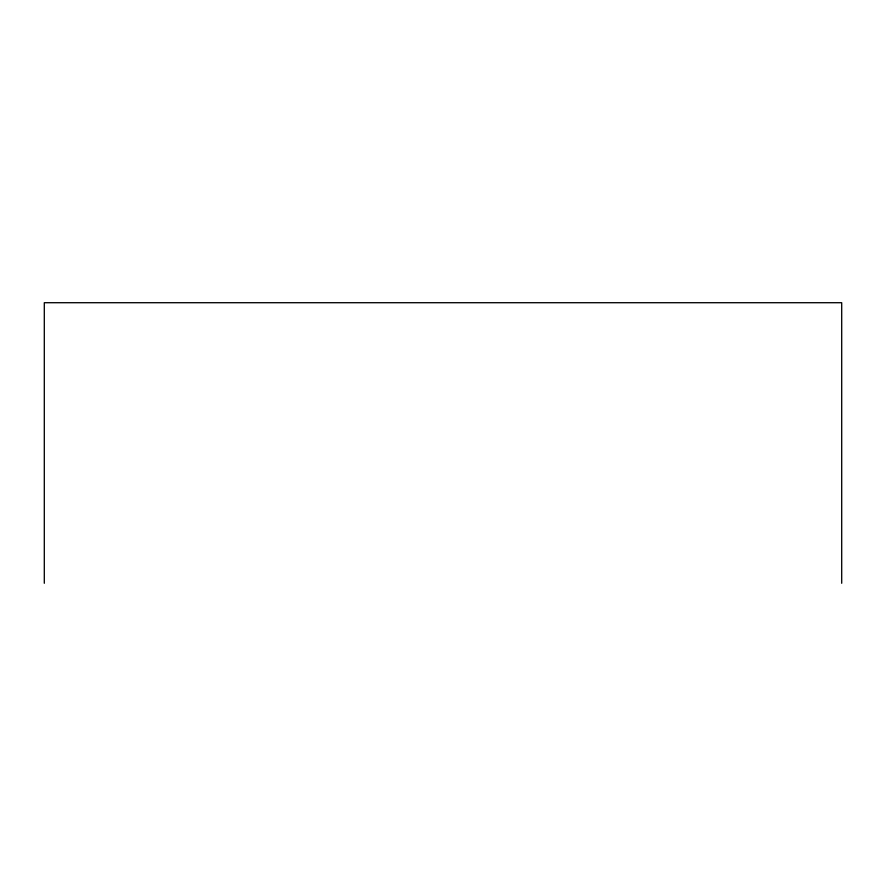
<?xml version="1.0" encoding="UTF-8"?>
<svg xmlns="http://www.w3.org/2000/svg" width="886" height="886" viewBox="0 0 886 886"><rect width="100%" height="100%" fill="white"/><g stroke="black" fill="none" stroke-linecap="round" stroke-linejoin="round"><path stroke-width="1.33" d="M841.7 583.287L841.7 302.713L44.3 302.713L44.3 583.287"/></g></svg>
